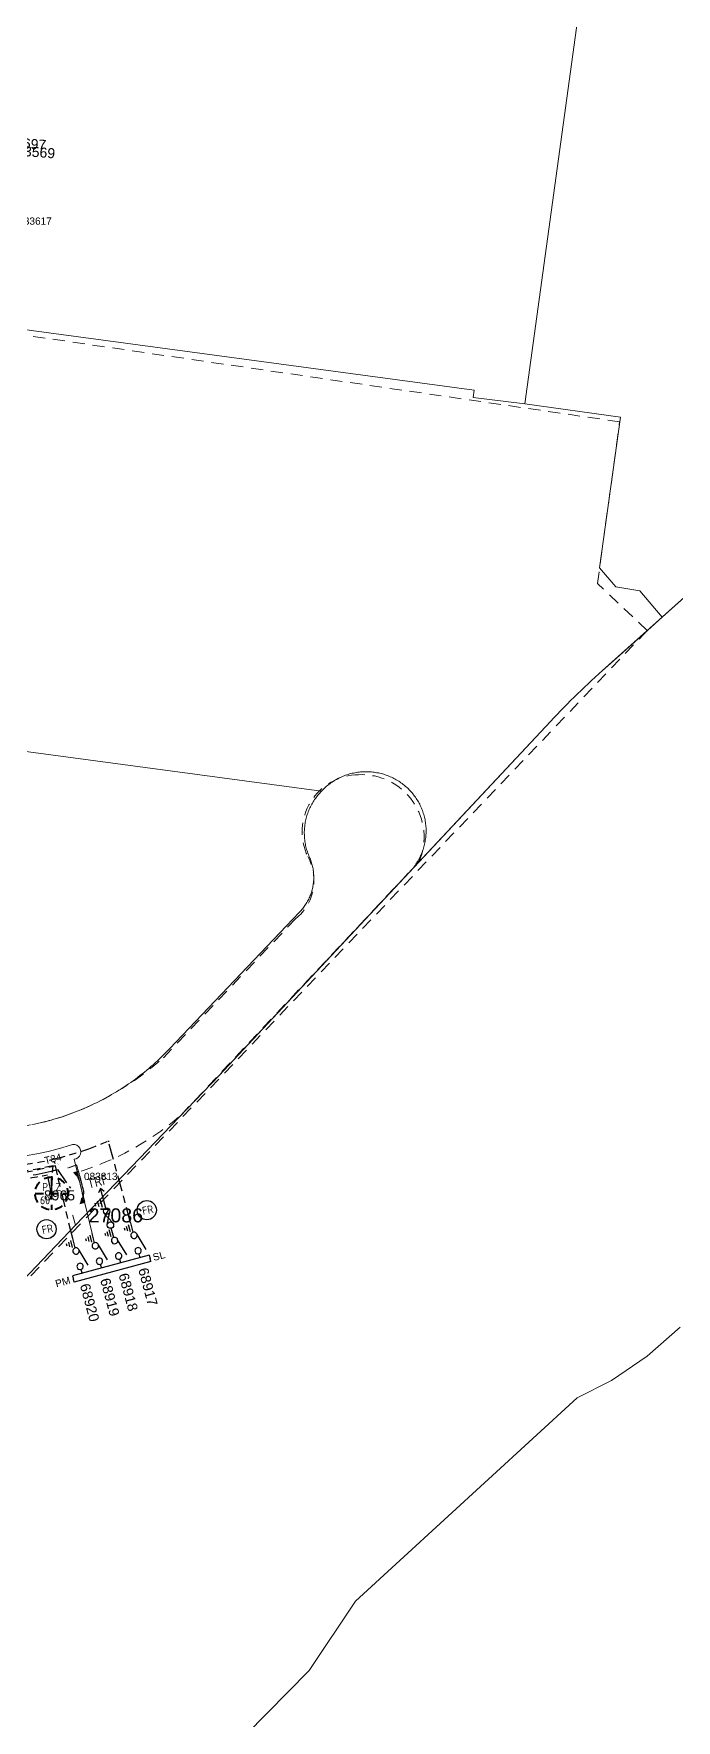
# Model space of a CAD drawing. Header units: metres. Extents: x -1 to 308408, y -2 to 6256973.
# Drawn here: x 307303.5 to 307463.9, y 6254695.2 to 6255116.7 of the extents above; entities that cross this region are included whole.
import ezdxf
from ezdxf.enums import TextEntityAlignment as Align

# ---------------------------------------------------------------- set-up
doc = ezdxf.new("R2010")
doc.units = ezdxf.units.M
for name, pattern in [('Cable Exist UG', [8.2, 4, -1.2, 1.8, -1.2]), ('Dash', [5, 3, -2]), ('HIDDEN', [0.375, 0.25, -0.125]), ('HIDDEN2', [0.1875, 0.125, -0.0625])]:
    doc.linetypes.add(name, pattern=pattern)
doc.layers.get('0').update_dxf_attribs({"color": 6})
for name, color, linetype in [('_User DUCT CONFIGS', 7, 'Continuous'), ('Duct_SP_EXT', 7, 'Continuous'), ('Equip_HV_EXT', 7, 'Continuous'), ('Equip_HV_NEW', 2, 'Continuous'), ('Equip_LV_EXT', 7, 'Continuous'), ('Equip_SL_EXT', 7, 'Continuous'), ('Equip_SP_SL_EXT', 7, 'Continuous'), ('Mains_HV_MOD', 3, 'Continuous'), ('Mains_HV_NEW_U72', 2, 'Continuous'), ('Mains_LV_EXT', 7, 'Continuous'), ('Mains_SL_EXT', 7, 'Continuous'), ('Sub_SP_EXT', 7, 'Continuous'), ('SupportsUG_SP_LV_SL_EXT', 7, 'Continuous'), ('Trench_SP_EXT', 7, 'Continuous')]:
    doc.layers.add(name, color=color, linetype=linetype)
for name, color, linetype, lineweight in [('Cadastre Developer_SP_EXT', 9, 'Continuous', 5), ('Cadastre Land Parcels_SP_EXT', 9, 'Continuous', 5), ('Cadastre Other Property_SP_EXT', 9, 'HIDDEN', 5)]:
    doc.layers.add(name, color=color, linetype=linetype, lineweight=lineweight)
doc.styles.add('ARIAL', font='arial.ttf', dxfattribs={"height": 2})
doc.styles.add('COLUMN_LABEL', font='arial.ttf')
doc.styles.add('iecARIAL', font='arial.ttf', dxfattribs={"height": 2})
doc.styles.add('iecISOCP', font='isocp.shx')
doc.styles.add('IESYMBOL1', font='isocp.shx')
doc.styles.add('POLE_LABEL', font='arial.ttf')
doc.styles.add('SLCP_LABEL', font='arial.ttf', dxfattribs={"height": 3.5})
doc.styles.get("Standard").update_dxf_attribs({"font": 'arial.ttf'})
doc.styles.add('SWG_LABEL', font='arial.ttf')
doc.styles.add('SWITCH_LABEL', font='arial.ttf', dxfattribs={"height": 2.5})
doc.linetypes.add('Cable New UG', pattern='A,7,-0.25,["x",Standard,S=2,R=0,X=0.2,Y=-0.8],-2.1', length=9.35)

# ---------------------------------------------------------------- blocks, each defined once
blk = doc.blocks.new('*U154')
for points in [[(0, 0), (-3.84, 1.92), (-3.84, -1.92)], [(0, 0), (3.84, 1.92), (3.84, -1.92)]]:
    blk.add_hatch(color=256).paths.add_polyline_path(points)
for p, q in [((3.84, 1.92), (-3.84, -1.92)), ((-3.84, 1.92), (3.84, -1.92))]:
    blk.add_line(p, q)
blk.add_lwpolyline([(-3.84, -1.92), (3.84, -1.92), (3.84, 1.92), (-3.84, 1.92)], close=True)
for tag, height, flags, p in [('STREET_CODE', 0.2, 9, (1.5, 0)), ('ASSET_NUM', 3.5, 8, (2, 2)), ('CONSTRUCTED_VOLTAGE', 0.2, 9, (1.5, -0.2)), ('OPERATING_VOLTAGE', 0.2, 9, (1.5, -0.6)), ('ORIENTATION', 0.2, 9, (1.5, -0.8)), ('OWNED_BY', 0.2, 9, (1.5, -1)), ('OPERATED_BY', 0.2, 9, (1.5, -1.2)), ('SECONDARY_VOLTAGE', 0.2, 9, (1.5, -1.6)), ('STATE', 0.2, 9, (1.5, -1.8)), ('SUBSTATION_TYPE', 0.2, 9, (1.5, -2.2)), ('STREETNAME', 0.2, 9, (1.5, -3)), ('SUBURB', 0.2, 9, (1.5, -3.2)), ('Z', 0.2, 1, (1.5, -3.6)), ('NO_PHASES', 0.2, 9, (1.5, -0.4)), ('MAINTAINED_BY', 0.2, 9, (1.5, -1.4)), ('PARENT', 0.2, 9, (1.5, -2)), ('USAGE', 0.2, 9, (1.5, -2.4)), ('LEGEND', 0.2, 9, (1.5, -2.6)), ('LOCATION', 0.2, 9, (1.5, -2.8)), ('NOTES', 0.2, 9, (1.5, -3.4))]:
    blk.add_attdef(tag, text='', height=height, dxfattribs=dict(flags=flags)).set_placement(p, align=Align.MIDDLE_LEFT)
blk = doc.blocks.new('COLUMN_EXT')
blk.add_hatch(color=256).paths.add_polyline_path([(-1.49, 1.48), (-1.49, -1.49), (1.48, -1.49), (1.48, 1.48)])
blk.add_lwpolyline([(-1.49, -1.49), (1.48, -1.49), (1.48, 1.48), (-1.49, 1.48)], close=True)
for tag, height, style, flags, p in [('STRUCTURE_PLANT_NUMBER', 0.2, 'POLE_LABEL', 9, (1.81, 0.03)), ('ASSET_NUM', 2.5, 'COLUMN_LABEL', 8, (2, 2)), ('STREET_CODE', 0.2, 'COLUMN_LABEL', 9, (1.81, -0.2))]:
    blk.add_attdef(tag, text='', height=height, dxfattribs=dict(style=style, flags=flags)).set_placement(p, align=Align.MIDDLE_LEFT)
at = {"flags": 1}
blk.add_attdef('Z', (1.81, -2.35), '', height=0.2, dxfattribs=at)
at = {"flags": 9}
for tag, p in [('COLUMN_TYPE', (1.81, -0.4)), ('OWNED_BY', (1.81, -0.6)), ('STATE', (1.81, -0.8)), ('USAGE', (1.81, -1)), ('STREETNAME', (1.81, -1.6)), ('SUBURB', (1.81, -1.8)), ('LEGEND', (1.81, -1.2)), ('LOCATION', (1.81, -1.4)), ('NOTES', (1.81, -2))]:
    blk.add_attdef(tag, text='', height=0.2, dxfattribs=at).set_placement(p, align=Align.MIDDLE_LEFT)
blk = doc.blocks.new('SL_LANTERN_EXT')
at = {"lineweight": 40}
for p, q in [((-2.25, 4.22), (2.25, 4.22)), ((-1.46, 5.68), (-1.06, 5.28)), ((0, 1.97), (0, 6.47)), ((1.46, 5.68), (1.06, 5.28)), ((-1.46, 2.76), (-1.06, 3.16)), ((0, 0), (0, 2.72)), ((1.46, 2.76), (1.06, 3.16))]:
    blk.add_line(p, q, dxfattribs=at)
blk.add_circle((0, 4.22), 1.5, dxfattribs=at)
at = {"style": 'iecARIAL', "flags": 8}
blk.add_attdef('ASSET_NUM', (1.5, 1.5), '', height=2.5, dxfattribs=at)
for tag, p, height, flags in [('OPERATING_VOLTAGE', (0.98, -1.65), 0.2, 9), ('ORIENTATION', (0.98, -1.85), 0.2, 9), ('OWNED_BY', (0.98, -2.05), 0.2, 9), ('STATE', (0.98, -2.25), 0.2, 9), ('CONSTRUCTED_VOLTAGE', (0.98, -0.65), 0.2, 9), ('CONTROL_TYPE', (0.98, -0.85), 0.2, 9), ('LANTERN_PURPOSE', (0.98, -1.05), 0.2, 9), ('LANTERN_TYPE', (0.98, -1.25), 0.2, 9), ('NO_PHASES', (0.98, -1.45), 0.2, 9), ('USAGE', (0.98, -2.45), 0.2, 9), ('CEXIST', (0.98, -2.65), 0.2, 9), ('CNEW', (0.98, -2.85), 0.2, 9), ('CNUMBER', (0.98, -3.05), 0.2, 9), ('CREMOVE', (0.98, -3.25), 0.2, 9), ('CREPLACE', (0.98, -3.45), 0.2, 9), ('LKINGHEIGHT', (0.98, -3.65), 0.2, 9), ('LBRACKET', (0.98, -3.85), 0.2, 9), ('LBRACKETVOCAB', (0.98, -4.05), 0.2, 9), ('LCATEGORY', (0.98, -4.25), 0.2, 9), ('LNUMBER', (2.18, -3.25), 2.5, 8), ('LCHARGE1', (0.98, -4.45), 0.2, 9), ('LCHARGE1PERCENT', (0.98, -4.65), 0.2, 9), ('LCHARGE2', (0.98, -4.85), 0.2, 9), ('LCHARGE2PERCENT', (0.98, -5.05), 0.2, 9), ('LCHARGE3', (0.98, -5.25), 0.2, 9), ('LCHARGE3PERCENT', (0.98, -5.45), 0.2, 9), ('LEXIST', (0.98, -5.65), 0.2, 9), ('LLAMP', (0.98, -5.85), 0.2, 9), ('LLAMPVOCAB', (0.98, -6.05), 0.2, 9), ('LMAST', (0.98, -6.25), 0.2, 9), ('LMASTVOCAB', (0.98, -6.45), 0.2, 9), ('LNEW', (0.98, -6.65), 0.2, 9), ('LANTNUMBER', (0.98, -6.85), 0.2, 9), ('LOUTREACH', (0.98, -7.25), 0.2, 9), ('LOUTREACHVOCAB', (0.98, -7.45), 0.2, 9), ('LRATECODE', (0.98, -7.65), 0.2, 9), ('LREMOVE', (0.98, -7.85), 0.2, 9), ('LREPLACE', (0.98, -8.05), 0.2, 9), ('LTYPE', (0.98, -8.25), 0.2, 9), ('LTYPEVOCAB', (0.98, -8.45), 0.2, 9), ('STREETNAME', (0.98, -9.25), 0.2, 9), ('SUBURB', (0.98, -9.45), 0.2, 1), ('LEGEND', (0.98, -8.65), 0.2, 9), ('LOCATION', (0.98, -8.85), 0.2, 9), ('NOTES', (0.98, -9.05), 0.2, 9)]:
    blk.add_attdef(tag, p, '', height=height, dxfattribs=dict(flags=flags))
blk = doc.blocks.new('LV_UG_DFUSE_CLOSED_EXT')
for points in [[(1, 0), (0, 0)], [(5.04, 0.73), (2.16, -0.72)], [(5.05, -0.71), (2.16, 0.72)], [(6.2, 0.01), (7.2, 0.01)]]:
    blk.add_lwpolyline(points)
for centre in [(1.8, 0), (5.4, 0.01)]:
    blk.add_circle(centre, 0.8)
at = {"flags": 9}
for tag, p in [('ACTUAL_STATUS', (0, 0)), ('CONSTRUCTED_VOLTAGE', (0, -0.2)), ('OPERATING_VOLTAGE', (0, -0.6)), ('ORIENTATION', (0, -0.8)), ('STATE', (0, -1)), ('SWITCH_TYPE', (0, -1.2)), ('NO_PHASES', (0, -0.4)), ('USAGE', (0, -1.4)), ('NOTES', (0, -1.6))]:
    blk.add_attdef(tag, text='', height=0.2, dxfattribs=at).set_placement(p, align=Align.MIDDLE_LEFT)
at = {"flags": 1}
blk.add_attdef('Z', (0, 0), '', height=0.2, dxfattribs=at)
blk = doc.blocks.new('SLCP_ZELL_EXT')
blk.add_wipeout([(-0.24, 7.5), (-0.71, 7.47), (-1.17, 7.41), (-1.64, 7.32), (-2.09, 7.21), (-2.54, 7.06), (-2.98, 6.89), (-3.41, 6.69), (-3.82, 6.46), (-4.22, 6.21), (-4.6, 5.93), (-4.96, 5.63), (-5.31, 5.31), (-5.63, 4.96), (-5.93, 4.6), (-6.21, 4.22), (-6.46, 3.82), (-6.69, 3.41), (-6.89, 2.98), (-7.06, 2.54), (-7.21, 2.09), (-7.32, 1.64), (-7.41, 1.17), (-7.47, 0.71), (-7.5, 0.24), (-7.5, -0.24), (-7.47, -0.71), (-7.41, -1.17), (-7.32, -1.64), (-7.21, -2.09), (-7.06, -2.54), (-6.89, -2.98), (-6.69, -3.41), (-6.46, -3.82), (-6.21, -4.22), (-5.93, -4.6), (-5.63, -4.96), (-5.31, -5.31), (-4.96, -5.63), (-4.6, -5.93), (-4.22, -6.21), (-3.82, -6.46), (-3.41, -6.69), (-2.98, -6.89), (-2.54, -7.06), (-2.09, -7.21), (-1.64, -7.32), (-1.17, -7.41), (-0.71, -7.47), (-0.24, -7.5), (0.24, -7.5), (0.71, -7.47), (1.17, -7.41), (1.64, -7.32), (2.09, -7.21), (2.54, -7.06), (2.98, -6.89), (3.41, -6.69), (3.82, -6.46), (4.22, -6.21), (4.6, -5.93), (4.96, -5.63), (5.31, -5.31), (5.63, -4.96), (5.93, -4.6), (6.21, -4.22), (6.46, -3.82), (6.69, -3.41), (6.89, -2.98), (7.06, -2.54), (7.21, -2.09), (7.32, -1.64), (7.41, -1.17), (7.47, -0.71), (7.5, -0.24), (7.5, 0.24), (7.47, 0.71), (7.41, 1.17), (7.32, 1.64), (7.21, 2.09), (7.06, 2.54), (6.89, 2.98), (6.69, 3.41), (6.46, 3.82), (6.21, 4.22), (5.93, 4.6), (5.63, 4.96), (5.31, 5.31), (4.96, 5.63), (4.6, 5.93), (4.22, 6.21), (3.82, 6.46), (3.41, 6.69), (2.98, 6.89), (2.54, 7.06), (2.09, 7.21), (1.64, 7.32), (1.17, 7.41), (0.71, 7.47), (0.24, 7.5)])
at = {"linetype": 'Dash', "lineweight": 40, "ltscale": 0.7}
for p, q in [((-4.11, 0), (4.11, 0)), ((0, 4.11), (0, -4.11))]:
    blk.add_line(p, q, dxfattribs=at)
blk.add_circle((0, 0), 4.11, dxfattribs=at)
at = {"lineweight": 40, "style": 'IESYMBOL1'}
for s, p in [('P', (-1.6, 0)), ('Z', (1.7, 0)), ('60', (-1.61, -3.31))]:
    blk.add_text(s, height=2, dxfattribs=at).set_placement(p, align=Align.BOTTOM_CENTER)
at = {"flags": 1}
blk.add_attdef('Z', (0, 0), '', height=0.2, dxfattribs=at)
at = {"style": 'SLCP_LABEL'}
for tag, height, flags, p in [('ASSET_NUM', 2.5, 8, (2, 2)), ('STREET_CODE', 0.2, 9, (0, -0.2))]:
    blk.add_attdef(tag, text='', height=height, dxfattribs=dict(at, flags=flags)).set_placement(p, align=Align.MIDDLE_LEFT)
at = {"flags": 9}
for tag, p in [('CONSTRUCTED_VOLTAGE', (0, -0.4)), ('CONTROL_TYPE', (0, -0.6)), ('OPERATING_VOLTAGE', (0, -1)), ('ORIENTATION', (0, -1.2)), ('OWNED_BY', (0, -1.4)), ('STATE', (0, -2)), ('NO_PHASES', (0, -0.8)), ('USAGE', (0, -1.6)), ('LOCATION', (0, -1.8)), ('NOTES', (0, -2.2))]:
    blk.add_attdef(tag, text='', height=0.2, dxfattribs=at).set_placement(p, align=Align.MIDDLE_LEFT)
blk = doc.blocks.new('SWG_SAFELINK_SU_EXT')
for p, q in [((6.9, 0.59), (8.7, 0.58)), ((7.2, 1.19), (8.4, 1.18)), ((7.5, 1.79), (8.1, 1.79)), ((1.6, -2.02), (5.8, -0.81)), ((6.6, -0.01), (9, -0.02))]:
    blk.add_line(p, q)
blk.add_lwpolyline([(1, 0), (0, 0)])
for points in [[(1.8, -0.8, 1), (1.8, 0.8, 1)], [(5.8, -0.81, 1), (5.8, 0.79, 1)]]:
    blk.add_lwpolyline(points, format="xyb", close=True)
at = {"style": 'SWITCH_LABEL', "flags": 8}
blk.add_attdef('ASSET_NUM', text='', height=2.5, rotation=179.9544, dxfattribs=at).set_placement((-1.6, -0.02), align=Align.MIDDLE_LEFT)
at = {"flags": 1}
blk.add_attdef('Z', (0, 0), '', height=0.2, dxfattribs=at)
at = {"flags": 9}
for tag, p in [('ACTUAL_STATUS', (0, -0.4)), ('CONSTRUCTED_VOLTAGE', (0, -0.6)), ('OPERATING_VOLTAGE', (0, -1)), ('ORIENTATION', (0, -1.2)), ('OWNED_BY', (0, -1.4)), ('STATE', (0, -1.8)), ('SWITCH_TYPE', (0, -2)), ('STREETNAME', (0, -2.6)), ('SUBURB', (0, -2.8)), ('NO_PHASES', (0, -0.8)), ('PARENT', (0, -1.6)), ('USAGE', (0, -2.2)), ('LOCATION', (0, -2.4)), ('NOTES', (0, -3))]:
    blk.add_attdef(tag, text='', height=0.2, dxfattribs=at).set_placement(p, align=Align.MIDDLE_LEFT)
at = {"style": 'SWITCH_LABEL', "flags": 9}
blk.add_attdef('STREET_CODE', text='', height=0.2, dxfattribs=at).set_placement((0, -0.2), align=Align.MIDDLE_LEFT)
blk = doc.blocks.new('SWG_FUSE_EXT')
for points in [[(1.15, 0.72), (4.04, -0.71)], [(1.16, -0.72), (4.04, 0.73)]]:
    blk.add_lwpolyline(points)
for centre in [(0.8, 0), (4.4, 0.01)]:
    blk.add_circle(centre, 0.8)
blk = doc.blocks.new('SWG_SAFELINK_SFU_EXT')
for p, q in [((6.9, 0.59), (8.7, 0.58)), ((7.2, 1.19), (8.4, 1.18)), ((7.5, 1.79), (8.1, 1.79)), ((14.2, 0.01), (19.32, 0.01)), ((14.57, 0.76), (16.82, 0.76)), ((14.95, 1.51), (16.45, 1.51)), ((15.33, 2.26), (16.08, 2.26)), ((1.6, -2.02), (5.8, -0.81)), ((6.6, -0.01), (9, -0.02))]:
    blk.add_line(p, q)
for points in [[(1, 0), (0, 0)], [(18.32, -0.74), (19.32, 0.01), (18.33, 0.76)]]:
    blk.add_lwpolyline(points)
for points in [[(1.8, -0.8, 1), (1.8, 0.8, 1)], [(5.8, -0.81, 1), (5.8, 0.79, 1)]]:
    blk.add_lwpolyline(points, format="xyb", close=True)
blk.add_blockref('SWG_FUSE_EXT', (9, -0.02))
at = {"style": 'SWITCH_LABEL', "flags": 8}
blk.add_attdef('ASSET_NUM', text='', height=2.5, rotation=179.9544, dxfattribs=at).set_placement((-3, 0), align=Align.MIDDLE_LEFT)
at = {"flags": 1}
blk.add_attdef('Z', (0, 0), '', height=0.2, dxfattribs=at)
at = {"flags": 9}
for tag, p in [('ACTUAL_STATUS', (0, -0.4)), ('CONSTRUCTED_VOLTAGE', (0, -0.6)), ('OPERATING_VOLTAGE', (0, -1)), ('ORIENTATION', (0, -1.2)), ('OWNED_BY', (0, -1.4)), ('STATE', (0, -1.8)), ('SWITCH_TYPE', (0, -2)), ('STREETNAME', (0, -2.6)), ('SUBURB', (0, -2.8)), ('NO_PHASES', (0, -0.8)), ('PARENT', (0, -1.6)), ('USAGE', (0, -2.2)), ('LOCATION', (0, -2.4)), ('NOTES', (0, -3))]:
    blk.add_attdef(tag, text='', height=0.2, dxfattribs=at).set_placement(p, align=Align.MIDDLE_LEFT)
at = {"style": 'SWITCH_LABEL', "flags": 9}
blk.add_attdef('STREET_CODE', text='', height=0.2, dxfattribs=at).set_placement((0, -0.2), align=Align.MIDDLE_LEFT)
blk = doc.blocks.new('*U166')
for p, q in [((-1.6, 0), (-1.6, 19.8)), ((-1.6, 19.8), (-0.8, 19.8)), ((0, 19.8), (-0.8, 19.8)), ((0, 0), (0, 19.8)), ((-1.6, 0), (-0.8, 0)), ((0, 0), (-0.8, 0))]:
    blk.add_line(p, q)
for name, p in [('SWG_SAFELINK_SU_EXT', (0, 17.38)), ('SWG_SAFELINK_SU_EXT', (0, 12.38)), ('SWG_SAFELINK_SFU_EXT', (0, 7.4)), ('SWG_SAFELINK_SU_EXT', (0, 2.38))]:
    blk.add_blockref(name, p)
at = {"style": 'ARIAL'}
blk.add_attdef('SWG_TYPE', text='', height=1.8, rotation=90, dxfattribs=at).set_placement((-0.8, 20.69), align=Align.MIDDLE_LEFT)
at = {"style": 'SWG_LABEL', "flags": 8}
for tag, p in [('ASSET_NUM4', (-2.68, 17.43)), ('ASSET_NUM3', (-2.68, 12.21)), ('ASSET_NUM2', (-2.68, 7.43)), ('ASSET_NUM1', (-2.68, 2.35))]:
    blk.add_attdef(tag, text='', height=2.5, rotation=179.9544, dxfattribs=at).set_placement(p, align=Align.MIDDLE_LEFT)
at = {"flags": 1}
blk.add_attdef('Z', (0, 0), '', height=0.2, rotation=90, dxfattribs=at)
at = {"style": 'ARIAL'}
blk.add_attdef('SUB_TYPE', text='', height=1.8, rotation=90, dxfattribs=at).set_placement((-0.8, -0.76), align=Align.MIDDLE_RIGHT)
blk = doc.blocks.new('FAULT_INDIC_SE')
blk.add_circle((0, 0), 2.4)
at = {"insert": (-1.15, 1), "char_height": 2, "width": 2.7042, "attachment_point": 1, "style": 'iecISOCP'}
blk.add_mtext('FR', dxfattribs=at)

msp = doc.modelspace()

# ---------------------------------------------------------------- linework, layer by layer
at = {"layer": 'Cadastre Developer_SP_EXT', "linetype": 'Dash'}
msp.add_lwpolyline([(307449.76, 6255019.67), (307287.82, 6255043.29), (307287.82, 6255043.29, -0.119526), (307224.9, 6254919.04), (307224.9, 6254919.04), (307175.72, 6254854.65), (307175.72, 6254854.65, -0.013621), (307117.15, 6254781.72), (307117.15, 6254781.72), (307124.96, 6254775.57), (307124.96, 6254775.57, -0.173854), (307222.31, 6254791.4), (307222.31, 6254791.4), (307252.68, 6254784.36), (307258.59, 6254783.43), (307258.59, 6254783.43, 0.201722), (307292.36, 6254795.42), (307292.36, 6254795.42), (307456.66, 6254967.51), (307444.25, 6254979.25), (307449.76, 6255019.67)], format="xyb", close=True, dxfattribs=at)
msp.add_lwpolyline([(307264.62, 6254832.51, 0.153957), (307310.46, 6254831.08), (307310.46, 6254831.08, 0.119111), (307340.16, 6254846.36), (307340.16, 6254846.36), (307398.54, 6254908.53), (307398.54, 6254908.53), (307399.71, 6254909.78), (307399.71, 6254909.78, 0.550493), (307384.58, 6254931.5), (307384.58, 6254931.5, 0.5469), (307371.88, 6254911.02), (307371.88, 6254911.02, -0.363402), (307368.91, 6254895.54), (307368.91, 6254895.54), (307335.8, 6254860.75), (307335.8, 6254860.75, -0.099267), (307310.64, 6254846.03), (307310.64, 6254846.03, -0.136679), (307274.89, 6254844.64)], format="xyb", dxfattribs=at)
at = {"layer": 'Cadastre Land Parcels_SP_EXT', "linetype": 'Continuous'}
for points in [[(307319.45, 6255262.18), (307293.11, 6255071.19), (307292.89, 6255069.69), (307292.67, 6255068.2), (307292.43, 6255066.7), (307292.19, 6255065.21), (307291.95, 6255063.72), (307291.69, 6255062.23), (307291.43, 6255060.74), (307291.16, 6255059.26), (307290.88, 6255057.77), (307290.59, 6255056.29), (307290.3, 6255054.8), (307290, 6255053.32), (307289.69, 6255051.84), (307289.37, 6255050.37), (307289.04, 6255048.89), (307288.71, 6255047.42), (307288.37, 6255045.94), (307288.02, 6255044.47), (307413.41, 6255027.56), (307413.17, 6255025.77), (307426.09, 6255024.13), (307459.97, 6255271)], [(307459.97, 6255271), (307426.09, 6255024.13), (307449.95, 6255020.84), (307444.78, 6254983.22), (307448.78, 6254978.47), (307454.8, 6254977.48), (307460.41, 6254970.89), (307524.38, 6255028.19)], [(307244.33, 6254944.92), (307375.33, 6254927.39), (307375.57, 6254927.64), (307375.81, 6254927.89), (307376.06, 6254928.13), (307376.32, 6254928.36), (307376.57, 6254928.59), (307376.84, 6254928.81), (307377.11, 6254929.03), (307377.39, 6254929.24), (307377.66, 6254929.44), (307377.95, 6254929.64), (307378.24, 6254929.83), (307378.53, 6254930.01), (307378.83, 6254930.19), (307379.13, 6254930.36), (307379.43, 6254930.52), (307379.74, 6254930.68), (307380.05, 6254930.82), (307380.37, 6254930.97), (307380.69, 6254931.1), (307381.01, 6254931.23), (307381.33, 6254931.35), (307381.66, 6254931.46), (307381.99, 6254931.57), (307382.32, 6254931.67), (307382.66, 6254931.76), (307382.99, 6254931.84), (307383.33, 6254931.91), (307383.67, 6254931.98), (307384.01, 6254932.04), (307384.35, 6254932.09), (307384.69, 6254932.14), (307385.04, 6254932.17), (307385.38, 6254932.2), (307385.73, 6254932.22), (307386.07, 6254932.24), (307386.42, 6254932.24), (307386.77, 6254932.24), (307387.11, 6254932.23), (307387.46, 6254932.21), (307387.8, 6254932.18), (307388.14, 6254932.15), (307388.49, 6254932.11), (307388.83, 6254932.06), (307389.17, 6254932), (307389.51, 6254931.93), (307389.84, 6254931.86), (307390.18, 6254931.78), (307390.51, 6254931.69), (307390.85, 6254931.6), (307391.17, 6254931.49), (307391.5, 6254931.38), (307391.82, 6254931.26), (307392.15, 6254931.14), (307392.46, 6254931), (307392.78, 6254930.86), (307393.09, 6254930.72), (307393.4, 6254930.56), (307393.7, 6254930.4), (307394, 6254930.23), (307394.3, 6254930.06), (307394.59, 6254929.88), (307394.88, 6254929.69), (307395.16, 6254929.49), (307395.44, 6254929.29), (307395.71, 6254929.08), (307395.98, 6254928.87), (307396.24, 6254928.65), (307396.5, 6254928.42), (307396.75, 6254928.19), (307397, 6254927.95), (307397.24, 6254927.71), (307397.48, 6254927.46), (307397.71, 6254927.21), (307397.94, 6254926.95), (307398.15, 6254926.68), (307398.37, 6254926.41), (307398.57, 6254926.14), (307398.77, 6254925.86), (307398.96, 6254925.58), (307399.15, 6254925.29), (307399.33, 6254925), (307399.5, 6254924.7), (307399.67, 6254924.4), (307399.83, 6254924.1), (307399.98, 6254923.79), (307400.12, 6254923.48), (307400.26, 6254923.17), (307400.39, 6254922.85), (307400.51, 6254922.54), (307400.63, 6254922.21), (307400.73, 6254921.89), (307400.83, 6254921.56), (307400.93, 6254921.23), (307401.01, 6254920.9), (307401.09, 6254920.57), (307401.16, 6254920.23), (307401.22, 6254919.89), (307401.27, 6254919.56), (307401.32, 6254919.22), (307401.35, 6254918.88), (307401.38, 6254918.54), (307401.41, 6254918.19), (307401.42, 6254917.85), (307401.43, 6254917.51), (307401.42, 6254917.17), (307401.41, 6254916.83), (307401.39, 6254916.48), (307401.37, 6254916.14), (307401.34, 6254915.8), (307401.29, 6254915.46), (307401.24, 6254915.12), (307401.19, 6254914.78), (307401.12, 6254914.45), (307401.05, 6254914.11), (307400.97, 6254913.78), (307400.88, 6254913.45), (307400.78, 6254913.12), (307400.68, 6254912.79), (307400.57, 6254912.47), (307400.45, 6254912.14), (307400.32, 6254911.82), (307400.19, 6254911.51), (307400.05, 6254911.19), (307399.9, 6254910.88), (307399.75, 6254910.58), (307399.58, 6254910.27), (307399.42, 6254909.97), (307399.24, 6254909.68), (307399.06, 6254909.39), (307398.87, 6254909.1), (307398.67, 6254908.82), (307398.47, 6254908.54), (307398.26, 6254908.26), (307398.04, 6254907.99), (307432.47, 6254944.8), (307432.47, 6254944.8), (307433.3, 6254945.69), (307434.14, 6254946.56), (307434.98, 6254947.43), (307435.83, 6254948.3), (307436.68, 6254949.16), (307437.53, 6254950.02), (307438.4, 6254950.87), (307439.26, 6254951.72), (307440.13, 6254952.56), (307441.01, 6254953.4), (307441.89, 6254954.23), (307442.78, 6254955.05), (307443.67, 6254955.88), (307444.56, 6254956.69), (307445.46, 6254957.5), (307447.46, 6254959.29), (307456.7, 6254967.56), (307460.41, 6254970.89), (307454.8, 6254977.48), (307448.78, 6254978.47), (307444.78, 6254983.22), (307449.95, 6255020.84), (307426.09, 6255024.13), (307413.17, 6255025.77), (307413.41, 6255027.56), (307288.02, 6255044.47)], [(307524.38, 6255028.19), (307445.46, 6254957.5), (307444.56, 6254956.69), (307443.67, 6254955.88), (307442.78, 6254955.05), (307441.89, 6254954.23), (307441.01, 6254953.4), (307440.13, 6254952.56), (307439.26, 6254951.72), (307438.4, 6254950.87), (307437.53, 6254950.02), (307436.68, 6254949.16), (307435.83, 6254948.3), (307434.98, 6254947.43), (307434.14, 6254946.56), (307433.3, 6254945.69), (307432.47, 6254944.8), (307349.76, 6254856.37), (307313.91, 6254818.97), (307292.58, 6254796.59)], [(307302.95, 6254844.05), (307303.64, 6254844.19), (307304.34, 6254844.34), (307305.04, 6254844.5), (307305.73, 6254844.66), (307306.42, 6254844.84), (307307.11, 6254845.02), (307307.8, 6254845.2), (307308.49, 6254845.4), (307309.17, 6254845.6), (307309.85, 6254845.81), (307310.53, 6254846.03), (307311.21, 6254846.26), (307311.88, 6254846.49), (307312.56, 6254846.73), (307313.23, 6254846.98), (307313.89, 6254847.23), (307314.55, 6254847.49), (307315.21, 6254847.76), (307315.87, 6254848.04), (307316.53, 6254848.32), (307317.18, 6254848.62), (307317.82, 6254848.91), (307318.47, 6254849.22), (307319.11, 6254849.53), (307319.75, 6254849.85), (307320.38, 6254850.18), (307321.01, 6254850.51), (307321.64, 6254850.85), (307322.26, 6254851.2), (307322.88, 6254851.55), (307323.49, 6254851.91), (307324.11, 6254852.28), (307324.71, 6254852.65), (307325.31, 6254853.03), (307325.91, 6254853.42), (307326.51, 6254853.81), (307327.1, 6254854.21), (307327.68, 6254854.62), (307328.26, 6254855.03), (307328.84, 6254855.45), (307329.41, 6254855.88), (307329.98, 6254856.31), (307330.54, 6254856.75), (307331.09, 6254857.19), (307331.65, 6254857.64), (307332.19, 6254858.1), (307332.73, 6254858.56), (307333.27, 6254859.03), (307333.8, 6254859.5), (307334.33, 6254859.98), (307334.85, 6254860.47), (307335.36, 6254860.96), (307335.87, 6254861.46), (307336.38, 6254861.96), (307336.87, 6254862.47), (307337.37, 6254862.98), (307369.8, 6254897.12), (307370.01, 6254897.34), (307370.22, 6254897.57), (307370.43, 6254897.81), (307370.62, 6254898.05), (307370.82, 6254898.3), (307371, 6254898.55), (307371.18, 6254898.8), (307371.35, 6254899.06), (307371.52, 6254899.32), (307371.68, 6254899.59), (307371.83, 6254899.86), (307371.98, 6254900.13), (307372.12, 6254900.41), (307372.25, 6254900.69), (307372.38, 6254900.98), (307372.49, 6254901.27), (307372.61, 6254901.56), (307372.71, 6254901.85), (307372.81, 6254902.14), (307372.9, 6254902.44), (307372.98, 6254902.74), (307373.05, 6254903.04), (307373.12, 6254903.34), (307373.18, 6254903.65), (307373.23, 6254903.96), (307373.27, 6254904.26), (307373.31, 6254904.57), (307373.34, 6254904.88), (307373.36, 6254905.19), (307373.37, 6254905.5), (307373.38, 6254905.81), (307373.38, 6254906.12), (307373.36, 6254906.43), (307373.35, 6254906.73), (307373.32, 6254907.04), (307373.29, 6254907.35), (307373.25, 6254907.66), (307373.2, 6254907.96), (307373.14, 6254908.27), (307373.08, 6254908.57), (307373.01, 6254908.87), (307372.93, 6254909.17), (307372.84, 6254909.47), (307372.75, 6254909.76), (307372.65, 6254910.05), (307372.54, 6254910.35), (307372.42, 6254910.63), (307372.3, 6254910.92), (307372.17, 6254911.23), (307372.04, 6254911.55), (307371.92, 6254911.86), (307371.8, 6254912.19), (307371.7, 6254912.51), (307371.6, 6254912.84), (307371.51, 6254913.17), (307371.42, 6254913.5), (307371.35, 6254913.83), (307371.28, 6254914.17), (307371.22, 6254914.5), (307371.17, 6254914.84), (307371.12, 6254915.18), (307371.09, 6254915.52), (307371.06, 6254915.86), (307371.04, 6254916.2), (307371.03, 6254916.54), (307371.02, 6254916.88), (307371.02, 6254917.22), (307371.03, 6254917.56), (307371.05, 6254917.91), (307371.08, 6254918.25), (307371.11, 6254918.59), (307371.16, 6254918.93), (307371.21, 6254919.26), (307371.26, 6254919.6), (307371.33, 6254919.94), (307371.4, 6254920.27), (307371.48, 6254920.6), (307371.57, 6254920.94), (307371.67, 6254921.26), (307371.77, 6254921.59), (307371.89, 6254921.91), (307372.01, 6254922.24), (307372.13, 6254922.55), (307372.27, 6254922.87), (307372.41, 6254923.18), (307372.55, 6254923.49), (307372.71, 6254923.8), (307372.87, 6254924.1), (307373.04, 6254924.4), (307373.22, 6254924.69), (307373.4, 6254924.98), (307373.59, 6254925.27), (307373.79, 6254925.55), (307373.99, 6254925.83), (307374.2, 6254926.1), (307374.41, 6254926.37), (307374.63, 6254926.63), (307374.86, 6254926.89), (307375.09, 6254927.15), (307375.33, 6254927.39), (307244.33, 6254944.92)], [(307302.94, 6254829.37), (307303.7, 6254829.51), (307304.46, 6254829.66), (307305.22, 6254829.81), (307305.98, 6254829.97), (307306.74, 6254830.14), (307307.49, 6254830.31), (307308.25, 6254830.5), (307309, 6254830.69), (307309.75, 6254830.89), (307310.5, 6254831.09), (307313.91, 6254818.97), (307349.76, 6254856.37), (307349.76, 6254856.37), (307350.56, 6254857.23), (307398.04, 6254907.99), (307398.26, 6254908.26), (307398.47, 6254908.54), (307398.67, 6254908.82), (307398.87, 6254909.1), (307399.06, 6254909.39), (307399.24, 6254909.68), (307399.42, 6254909.97), (307399.58, 6254910.27), (307399.75, 6254910.58), (307399.9, 6254910.88), (307400.05, 6254911.19), (307400.19, 6254911.51), (307400.32, 6254911.82), (307400.45, 6254912.14), (307400.57, 6254912.47), (307400.68, 6254912.79), (307400.78, 6254913.12), (307400.88, 6254913.45), (307400.97, 6254913.78), (307401.05, 6254914.11), (307401.12, 6254914.45), (307401.19, 6254914.78), (307401.24, 6254915.12), (307401.29, 6254915.46), (307401.34, 6254915.8), (307401.37, 6254916.14), (307401.39, 6254916.48), (307401.41, 6254916.83), (307401.42, 6254917.17), (307401.43, 6254917.51), (307401.42, 6254917.85), (307401.41, 6254918.19), (307401.38, 6254918.54), (307401.35, 6254918.88), (307401.32, 6254919.22), (307401.27, 6254919.56), (307401.22, 6254919.89), (307401.16, 6254920.23), (307401.09, 6254920.57), (307401.01, 6254920.9), (307400.93, 6254921.23), (307400.83, 6254921.56), (307400.73, 6254921.89), (307400.63, 6254922.21), (307400.51, 6254922.54), (307400.39, 6254922.85), (307400.26, 6254923.17), (307400.12, 6254923.48), (307399.98, 6254923.79), (307399.83, 6254924.1), (307399.67, 6254924.4), (307399.5, 6254924.7), (307399.33, 6254925), (307399.15, 6254925.29), (307398.96, 6254925.58), (307398.77, 6254925.86), (307398.57, 6254926.14), (307398.37, 6254926.41), (307398.15, 6254926.68), (307397.94, 6254926.95), (307397.71, 6254927.21), (307397.48, 6254927.46), (307397.24, 6254927.71), (307397, 6254927.95), (307396.75, 6254928.19), (307396.5, 6254928.42), (307396.24, 6254928.65), (307395.98, 6254928.87), (307395.71, 6254929.08), (307395.44, 6254929.29), (307395.16, 6254929.49), (307394.88, 6254929.69), (307394.59, 6254929.88), (307394.3, 6254930.06), (307394, 6254930.23), (307393.7, 6254930.4), (307393.4, 6254930.56), (307393.09, 6254930.72), (307392.78, 6254930.86), (307392.46, 6254931), (307392.15, 6254931.14), (307391.82, 6254931.26), (307391.5, 6254931.38), (307391.17, 6254931.49), (307390.85, 6254931.6), (307390.51, 6254931.69), (307390.18, 6254931.78), (307389.84, 6254931.86), (307389.51, 6254931.93), (307389.17, 6254932), (307388.83, 6254932.06), (307388.49, 6254932.11), (307388.14, 6254932.15), (307387.8, 6254932.18), (307387.46, 6254932.21), (307387.11, 6254932.23), (307386.77, 6254932.24), (307386.42, 6254932.24), (307386.07, 6254932.24), (307385.73, 6254932.22), (307385.38, 6254932.2), (307385.04, 6254932.17), (307384.69, 6254932.14), (307384.35, 6254932.09), (307384.01, 6254932.04), (307383.67, 6254931.98), (307383.33, 6254931.91), (307382.99, 6254931.84), (307382.66, 6254931.76), (307382.32, 6254931.67), (307381.99, 6254931.57), (307381.66, 6254931.46), (307381.33, 6254931.35), (307381.01, 6254931.23), (307380.69, 6254931.1), (307380.37, 6254930.97), (307380.05, 6254930.82), (307379.74, 6254930.68), (307379.43, 6254930.52), (307379.13, 6254930.36), (307378.83, 6254930.19), (307378.53, 6254930.01), (307378.24, 6254929.83), (307377.95, 6254929.64), (307377.66, 6254929.44), (307377.39, 6254929.24), (307377.11, 6254929.03), (307376.84, 6254928.81), (307376.57, 6254928.59), (307376.32, 6254928.36), (307376.06, 6254928.13), (307375.81, 6254927.89), (307375.57, 6254927.64), (307375.33, 6254927.39), (307375.09, 6254927.15), (307374.86, 6254926.89), (307374.63, 6254926.63), (307374.41, 6254926.37), (307374.2, 6254926.1), (307373.99, 6254925.83), (307373.79, 6254925.55), (307373.59, 6254925.27), (307373.4, 6254924.98), (307373.22, 6254924.69), (307373.04, 6254924.4), (307372.87, 6254924.1), (307372.71, 6254923.8), (307372.55, 6254923.49), (307372.41, 6254923.18), (307372.27, 6254922.87), (307372.13, 6254922.55), (307372.01, 6254922.24), (307371.89, 6254921.91), (307371.77, 6254921.59), (307371.67, 6254921.26), (307371.57, 6254920.94), (307371.48, 6254920.6), (307371.4, 6254920.27), (307371.33, 6254919.94), (307371.26, 6254919.6), (307371.21, 6254919.26), (307371.16, 6254918.93), (307371.11, 6254918.59), (307371.08, 6254918.25), (307371.05, 6254917.91), (307371.03, 6254917.56), (307371.02, 6254917.22), (307371.02, 6254916.88), (307371.03, 6254916.54), (307371.04, 6254916.2), (307371.06, 6254915.86), (307371.09, 6254915.52), (307371.12, 6254915.18), (307371.17, 6254914.84), (307371.22, 6254914.5), (307371.28, 6254914.17), (307371.35, 6254913.83), (307371.42, 6254913.5), (307371.51, 6254913.17), (307371.6, 6254912.84), (307371.7, 6254912.51), (307371.8, 6254912.19), (307371.92, 6254911.86), (307372.04, 6254911.55), (307372.17, 6254911.23), (307372.3, 6254910.92), (307372.42, 6254910.63), (307372.54, 6254910.35), (307372.65, 6254910.05), (307372.75, 6254909.76), (307372.84, 6254909.47), (307372.93, 6254909.17), (307373.01, 6254908.87), (307373.08, 6254908.57), (307373.14, 6254908.27), (307373.2, 6254907.96), (307373.25, 6254907.66), (307373.29, 6254907.35), (307373.32, 6254907.04), (307373.35, 6254906.73), (307373.36, 6254906.43), (307373.38, 6254906.12), (307373.38, 6254905.81), (307373.37, 6254905.5), (307373.36, 6254905.19), (307373.34, 6254904.88), (307373.31, 6254904.57), (307373.27, 6254904.26), (307373.23, 6254903.96), (307373.18, 6254903.65), (307373.12, 6254903.34), (307373.05, 6254903.04), (307372.98, 6254902.74), (307372.9, 6254902.44), (307372.81, 6254902.14), (307372.71, 6254901.85), (307372.61, 6254901.56), (307372.49, 6254901.27), (307372.38, 6254900.98), (307372.25, 6254900.69), (307372.12, 6254900.41), (307371.98, 6254900.13), (307371.83, 6254899.86), (307371.68, 6254899.59), (307371.52, 6254899.32), (307371.35, 6254899.06), (307371.18, 6254898.8), (307371, 6254898.55), (307370.82, 6254898.3), (307370.62, 6254898.05), (307370.43, 6254897.81), (307370.22, 6254897.57), (307370.01, 6254897.34), (307369.8, 6254897.12), (307337.37, 6254862.98), (307336.87, 6254862.47), (307336.38, 6254861.96), (307335.87, 6254861.46), (307335.36, 6254860.96), (307334.85, 6254860.47), (307334.33, 6254859.98), (307333.8, 6254859.5), (307333.27, 6254859.03), (307332.73, 6254858.56), (307332.19, 6254858.1), (307331.65, 6254857.64), (307331.09, 6254857.19), (307330.54, 6254856.75), (307329.98, 6254856.31), (307329.41, 6254855.88), (307328.84, 6254855.45), (307328.26, 6254855.03), (307327.68, 6254854.62), (307327.1, 6254854.21), (307326.51, 6254853.81), (307325.91, 6254853.42), (307325.31, 6254853.03), (307324.71, 6254852.65), (307324.11, 6254852.28), (307323.49, 6254851.91), (307322.88, 6254851.55), (307322.26, 6254851.2), (307321.64, 6254850.85), (307321.01, 6254850.51), (307320.38, 6254850.18), (307319.75, 6254849.85), (307319.11, 6254849.53), (307318.47, 6254849.22), (307317.82, 6254848.91), (307317.18, 6254848.62), (307316.53, 6254848.32), (307315.87, 6254848.04), (307315.21, 6254847.76), (307314.55, 6254847.49), (307313.89, 6254847.23), (307313.23, 6254846.98), (307312.56, 6254846.73), (307311.88, 6254846.49), (307311.21, 6254846.26), (307310.53, 6254846.03), (307309.85, 6254845.81), (307309.17, 6254845.6), (307308.49, 6254845.4), (307307.8, 6254845.2), (307307.11, 6254845.02), (307306.42, 6254844.84), (307305.73, 6254844.66), (307305.04, 6254844.5), (307304.34, 6254844.34), (307303.64, 6254844.19), (307302.95, 6254844.05)], [(307292.58, 6254796.59), (307313.91, 6254818.97), (307310.5, 6254831.09), (307309.75, 6254830.89), (307309, 6254830.69), (307308.25, 6254830.5), (307307.49, 6254830.31), (307306.74, 6254830.14), (307305.98, 6254829.97), (307305.22, 6254829.81), (307304.46, 6254829.66), (307303.7, 6254829.51), (307302.94, 6254829.37)], [(307345.92, 6254680.88), (307372.27, 6254707.66), (307383.8, 6254724.94), (307439.14, 6254775.79), (307447.71, 6254780.08), (307456.66, 6254786.16), (307464.86, 6254793.42)], [(307464.86, 6254793.42), (307456.66, 6254786.16), (307447.71, 6254780.08), (307439.14, 6254775.79), (307383.8, 6254724.94), (307372.27, 6254707.66), (307345.92, 6254680.88)]]:
    msp.add_lwpolyline(points, dxfattribs=at)
at = {"layer": 'Cadastre Other Property_SP_EXT', "linetype": 'HIDDEN2'}
msp.add_lwpolyline([(307302.94, 6254829.37), (307303.7, 6254829.51), (307304.46, 6254829.66), (307305.22, 6254829.81), (307305.98, 6254829.97), (307306.74, 6254830.14), (307307.49, 6254830.31), (307308.25, 6254830.5), (307309, 6254830.69), (307309.75, 6254830.89), (307310.5, 6254831.09), (307313.24, 6254831.82), (307314.52, 6254826.64), (307315.95, 6254827.08), (307314.17, 6254833.98), (307309.68, 6254832.42), (307309.68, 6254832.42), (307309.36, 6254832.33), (307308.62, 6254832.14), (307307.89, 6254831.95), (307307.15, 6254831.77), (307306.41, 6254831.6), (307305.67, 6254831.43), (307304.92, 6254831.28), (307304.18, 6254831.13), (307303.43, 6254830.99)], dxfattribs=at)
msp.add_lwpolyline([(307314.64, 6254832.44, -0.020927), (307308.34, 6254830.46), (307308.34, 6254830.46), (307309.43, 6254826.32), (307309.43, 6254826.32, 0.411875), (307313.13, 6254823.97), (307313.13, 6254823.97), (307313.61, 6254824.1), (307313.61, 6254824.1, 0.414215), (307315.86, 6254827.8), (307315.86, 6254827.8), (307314.64, 6254832.44)], format="xyb", close=True, dxfattribs=at)
at = {"layer": 'Duct_SP_EXT'}
for p, q in [((307311.21, 6254831.44), (307294, 6254828.73)), ((307311.28, 6254830.97), (307294.02, 6254828.25)), ((307311.21, 6254831.44), (307311.24, 6254831.2)), ((307311.28, 6254830.97), (307311.24, 6254831.2))]:
    msp.add_line(p, q, dxfattribs=at)
at = {"layer": 'Trench_SP_EXT', "linetype": 'Cable Exist UG'}
msp.add_lwpolyline([(307313.5, 6254829.36), (307312.73, 6254830.86), (307311.24, 6254831.2)], dxfattribs=at)

# ---------------------------------------------------------------- block references
at = {"layer": 'Equip_HV_NEW', "linetype": 'Cable New UG', "lineweight": 0, "rotation": 11.7885718674416}
msp.add_blockref('FAULT_INDIC_SE', (307331.68, 6254822.68), dxfattribs=at)
at = {"layer": 'Equip_LV_EXT'}
for p, rotation in [((307312.12, 6254828.7), 120.7073380415142), ((307311.72, 6254828), 196.6914832241647)]:
    msp.add_blockref('LV_UG_DFUSE_CLOSED_EXT', p, dxfattribs=dict(at, rotation=rotation))
at = {"layer": 'Equip_SP_SL_EXT'}
ref = msp.add_blockref('SL_LANTERN_EXT', (307293.44, 6255088.23), dxfattribs=at)
ref.add_attrib('ASSET_NUM', '220697', dxfattribs={"layer": '0', "height": 2.5, "rotation": 355.6332, "style": 'iecARIAL'}).set_placement((307294.94, 6255089.73), align=Align.MIDDLE_LEFT)
at = {"layer": 'Sub_SP_EXT'}
ref = msp.add_blockref('*U154', (307313.33, 6254827.87), dxfattribs=dict(at, rotation=104.7923665369735))
ref.add_attrib('ASSET_NUM', '27086', dxfattribs={"layer": '0', "height": 3.5}).set_placement((307317.15, 6254821.38), align=Align.MIDDLE_LEFT)
at = {"layer": 'SupportsUG_SP_LV_SL_EXT'}
ref = msp.add_blockref('COLUMN_EXT', (307293.44, 6255088.23), dxfattribs=dict(at, rotation=265.2363583092737))
ref.add_attrib('ASSET_NUM', '793569', dxfattribs={"layer": '0', "height": 2.5, "rotation": 355.6332, "style": 'COLUMN_LABEL'}).set_placement((307297.26, 6255088.86), align=Align.TOP_LEFT)

# ---------------------------------------------------------------- texts
at = {"layer": '_User DUCT CONFIGS'}
msp.add_text('FB333617', height=1.8, dxfattribs=at).set_placement((307296.36, 6255068.94))
at = {"layer": 'Cadastre Other Property_SP_EXT'}
msp.add_text('083813', height=1.8, dxfattribs=at).set_placement((307315.99, 6254830.22))

# ---------------------------------------------------------------- next in the draw order: block references
at = {"layer": 'Equip_SL_EXT'}
ref = msp.add_blockref('SLCP_ZELL_EXT', (307307.88, 6254826.87), dxfattribs=at)
ref.add_attrib('ASSET_NUM', '8965', dxfattribs={"layer": '0', "height": 2.5, "style": 'SLCP_LABEL'}).set_placement((307309.88, 6254827.62), align=Align.TOP_CENTER)

# ---------------------------------------------------------------- next in the draw order: linework, layer by layer
at = {"layer": 'Mains_HV_MOD', "linetype": 'Cable Exist UG', "flags": 128}
for points in [[(307327.65, 6254819.49), (307322.12, 6254839.94), (307322.12, 6254839.94, -0.185263), (307266.27, 6254837.23), (307266.27, 6254837.23), (307266.13, 6254837.28), (307265.99, 6254837.32), (307265.99, 6254837.32, -0.120803), (307241.9, 6254851.07), (307241.9, 6254851.07), (307228.8, 6254864.38), (307212.5, 6254877.18), (307212.5, 6254877.18, 0.088394), (307207.82, 6254880.09), (307207.82, 6254880.09), (307216.45, 6254893.04), (307216.45, 6254893.04, -0.195977), (307214.21, 6254909.71), (307214.21, 6254909.71), (307215.16, 6254911.25), (307220.66, 6254918.35)], [(307313.17, 6254815.57), (307308.85, 6254833.77, -0.15164), (307265.61, 6254835.34), (307265.61, 6254835.34), (307265.53, 6254835.37), (307265.44, 6254835.39), (307265.44, 6254835.39, -0.120947), (307240.5, 6254849.65), (307240.5, 6254849.65), (307227.46, 6254862.89), (307211.7, 6254875.26), (307211.7, 6254875.26, 0.285794), (307188.58, 6254876.55), (307188.58, 6254876.55), (307187.52, 6254875.16)]]:
    msp.add_lwpolyline(points, format="xyb", dxfattribs=at)
at = {"layer": 'Mains_HV_NEW_U72', "linetype": 'Cable New UG', "lineweight": 0, "flags": 128}
msp.add_lwpolyline([(307110.09, 6254913.8), (307096.08, 6254924.5), (307111.69, 6254947.67), (307164.58, 6254908.9), (307168.47, 6254904.03), (307170.93, 6254897.55), (307171.11, 6254890.48), (307169.83, 6254884.04), (307167.78, 6254879.9), (307181.78, 6254870.93), (307185.31, 6254875.56), (307187.25, 6254878.1, -0.230108), (307205.49, 6254883.52), (307207.74, 6254882.88, -1.037896), (307210.2, 6254881.45), (307210.54, 6254881.25), (307230.13, 6254865.88), (307243.3, 6254852.5, 0.120651), (307266.54, 6254839.24), (307266.74, 6254839.18), (307266.92, 6254839.12, 0.161918), (307312.65, 6254838.95, -1.172847), (307313.51, 6254835.42), (307318, 6254816.88)], format="xyb", dxfattribs=at)
at = {"layer": 'Mains_LV_EXT', "linetype": 'Cable Exist UG'}
msp.add_lwpolyline([(307303.34, 6254831.48), (307304.08, 6254831.62), (307304.82, 6254831.77), (307305.56, 6254831.92), (307306.3, 6254832.09), (307307.03, 6254832.26), (307307.77, 6254832.44), (307308.5, 6254832.62), (307309.36, 6254832.82), (307312.59, 6254828.18)], dxfattribs=at)
at = {"layer": 'Mains_SL_EXT', "linetype": 'Cable Exist UG'}
for points in [[(307307.88, 6254826.88), (307306.9, 6254831.54), (307306.9, 6254831.54, -0.133427), (307265.11, 6254833.92), (307265.11, 6254833.92), (307265.07, 6254833.94), (307265.03, 6254833.95), (307265.03, 6254833.95, -0.12105), (307239.45, 6254848.58), (307239.45, 6254848.58), (307226.46, 6254861.77), (307210.27, 6254874.48), (307210.27, 6254874.48, 0.336025), (307190.04, 6254875.84), (307190.04, 6254875.84), (307183.28, 6254867.12), (307181.74, 6254866.25)], [(307307.89, 6254826.87), (307308.26, 6254833.87), (307308.26, 6254833.87, -0.143196), (307265.78, 6254835.81)]]:
    msp.add_lwpolyline(points, format="xyb", dxfattribs=at)

# ---------------------------------------------------------------- next in the draw order: block references
at = {"layer": 'Equip_HV_EXT'}
ref = msp.add_blockref('*U166', (307332.28, 6254811.41), dxfattribs=dict(at, rotation=105.1203346647828))
ref.add_attrib('ASSET_NUM1', '68917', dxfattribs={"layer": '0', "height": 2.5, "rotation": 285.0747, "style": 'SWG_LABEL'}).set_placement((307330.71, 6254808.21), align=Align.MIDDLE_LEFT)
ref.add_attrib('ASSET_NUM2', '68918', dxfattribs={"layer": '0', "height": 2.5, "rotation": 285.0747, "style": 'SWG_LABEL'}).set_placement((307325.81, 6254806.89), align=Align.MIDDLE_LEFT)
ref.add_attrib('ASSET_NUM3', '68919', dxfattribs={"layer": '0', "height": 2.5, "rotation": 285.0747, "style": 'SWG_LABEL'}).set_placement((307321.2, 6254805.64), align=Align.MIDDLE_LEFT)
ref.add_attrib('ASSET_NUM4', '68920', dxfattribs={"layer": '0', "height": 2.5, "rotation": 285.0747, "style": 'SWG_LABEL'}).set_placement((307316.16, 6254804.28), align=Align.MIDDLE_LEFT)
ref.add_attrib('SUB_TYPE', 'SL', dxfattribs={"layer": '0', "height": 1.8, "rotation": 195.1203, "style": 'ARIAL', "text_generation_flag": 6}).set_placement((307333.22, 6254810.84), align=Align.MIDDLE_LEFT)
ref.add_attrib('SWG_TYPE', 'PM', dxfattribs={"layer": '0', "height": 1.8, "rotation": 195.1203, "style": 'ARIAL', "text_generation_flag": 6}).set_placement((307312.52, 6254805.24), align=Align.MIDDLE_RIGHT)
at = {"layer": 'Equip_HV_NEW', "linetype": 'Cable New UG', "lineweight": 0, "rotation": 11.7885718674416}
msp.add_blockref('FAULT_INDIC_SE', (307306.64, 6254817.91), dxfattribs=at)

# ---------------------------------------------------------------- next in the draw order: texts
at = {"layer": 'Equip_HV_EXT', "linetype": 'Cable New UG', "lineweight": 0, "style": 'IESYMBOL1'}
msp.add_text('TRF', height=2.5, rotation=14.6658, dxfattribs=at).set_placement((307319.4, 6254829.84), align=Align.MIDDLE_CENTER)
at = {"layer": 'Mains_LV_EXT'}
msp.add_text('T84', height=1.8, rotation=13.1497, dxfattribs=at).set_placement((307306.31, 6254834.14))

doc.saveas('drawing.dxf')
